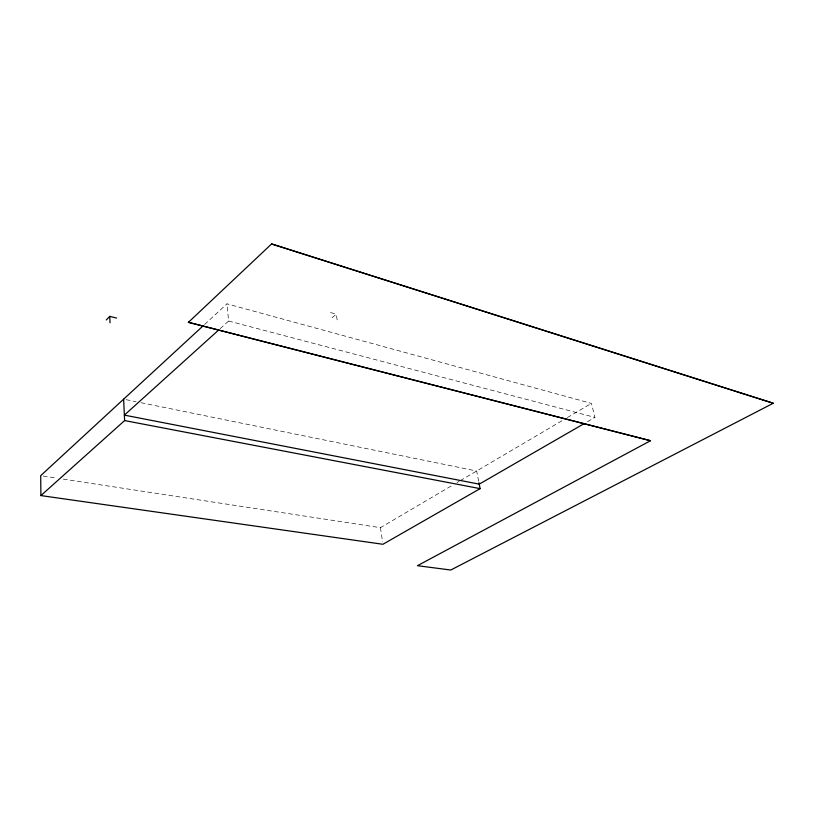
<?xml version="1.0" encoding="UTF-8"?>
<svg xmlns="http://www.w3.org/2000/svg" width="814" height="814" viewBox="0 0 814 814"><rect width="100%" height="100%" fill="white"/><g stroke="black" fill="none" stroke-linecap="round" stroke-linejoin="round"><path stroke-width="0.61" stroke-dasharray="4.07 3.05" d="M204.629 324.46L226.974 303.846L591.422 403.398L594.942 417.409L586.202 422.446M220.167 328.653L228.622 321.021L226.974 303.846M332.071 317.684L336.314 314.214L337.21 320.37M63.268 479.12L380.433 527.676L452.604 485.164M456.98 482.59L459.167 481.298M460.266 480.657L563.013 420.136M567.378 417.562L591.422 403.398M43.203 476.048L57 478.154M126.109 399.674L136.06 401.699M141.025 402.716L476.668 470.991L478.958 482.753M228.622 321.021L594.942 417.409M330.525 312.566L336.314 314.214M380.433 527.676L382.58 541.91"/><path stroke-width="1.22" d="M106.288 319.963L109.748 316.371L116.585 318.071M188.37 322.385L271.632 243.925L773.28 403.225L450.773 570.024L417.46 565.699L650.498 440.74L188.36 322.303L650.478 440.679M202.767 326.17L40.7 475.661L40.904 495.584L382.936 544.281L480.107 488.634L478.958 482.753M218.294 330.352L124.369 415.12L479.232 484.147L584.025 423.697M40.904 495.584L124.623 420.573L123.626 399.175M124.623 420.573L480.107 488.634M271.642 244.007L773.3 403.286M109.748 316.371L110.022 322.771"/></g></svg>
